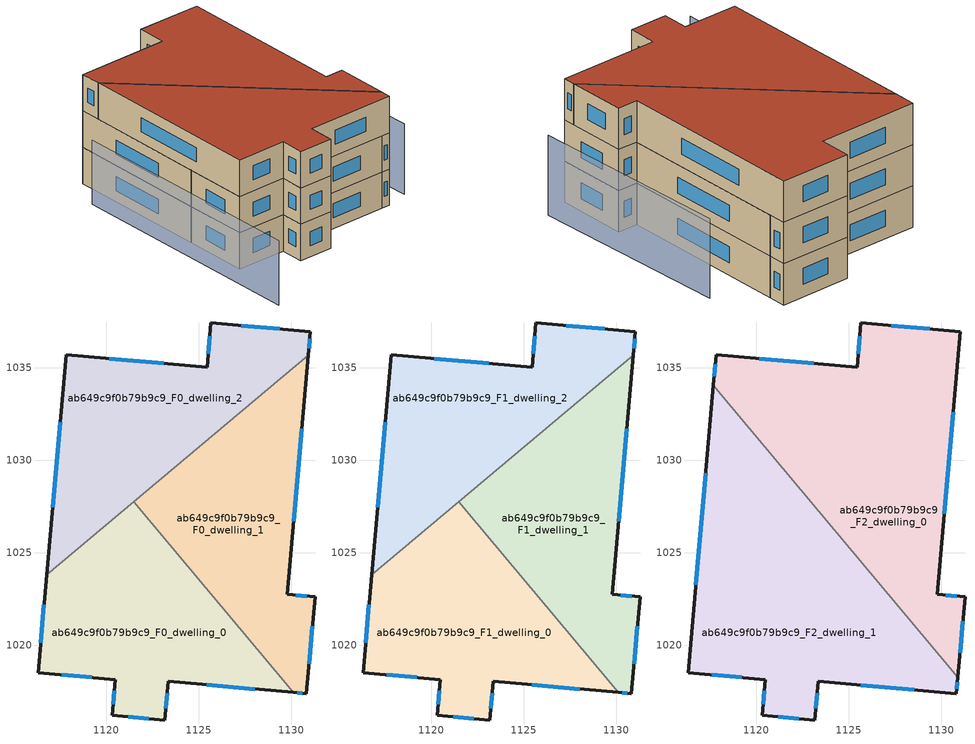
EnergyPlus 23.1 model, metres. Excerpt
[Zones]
ab649c9f0b79b9c9_F0_dwelling_0
 floor ground (EU_floor_Construction): 1121.49,1027.75 1130.12,1017.45 1123.36,1018.04 1123.18,1015.95 1120.34,1016.2 1120.51,1018.14 1116.32,1018.51 1116.79,1023.81 z0
 wall outside (EU_wall_Construction): 1116.79,1023.81 1116.32,1018.51 1120.51,1018.14 1120.34,1016.2 1123.18,1015.95 1123.36,1018.04 1130.12,1017.45 z0:3
 wall to ab649c9f0b79b9c9_F0_dwelling_1 (EU_wall_Construction): 1130.12,1017.45 1121.49,1027.75 z0:3
 wall to ab649c9f0b79b9c9_F0_dwelling_2 (EU_wall_Construction): 1121.49,1027.75 1116.79,1023.81 z0:3
 window (EU_Window_Construction): 1125.43,1017.86 1128.05,1017.63 / 1123.23,1016.59 1123.3,1017.4 / 1121.21,1016.12 1122.31,1016.03 / 1120.46,1017.55 1120.39,1016.79 / 1117.61,1018.4 1119.23,1018.26 / 1116.65,1022.19 1116.47,1020.13 z0.92:2.08
ab649c9f0b79b9c9_F0_dwelling_1
 floor ground (EU_floor_Construction): 1130.94,1035.67 1129.8,1022.75 1131.29,1022.61 1130.83,1017.38 1130.12,1017.45 1121.49,1027.75 z0
 wall outside (EU_wall_Construction): 1130.12,1017.45 1130.83,1017.38 1131.29,1022.61 1129.8,1022.75 1130.94,1035.67 z0:3
 wall to ab649c9f0b79b9c9_F0_dwelling_2 (EU_wall_Construction): 1130.94,1035.67 1121.49,1027.75 z0:3
 window (EU_Window_Construction): 1130.84,1022.65 1130.26,1022.71 / 1130.98,1018.99 1131.15,1021.01 / 1130.34,1017.43 1130.62,1017.4 / 1130.15,1026.7 1130.59,1031.71 z0.92:2.08
ab649c9f0b79b9c9_F0_dwelling_2
 floor ground (EU_floor_Construction): 1131.05,1036.94 1130.94,1035.67 1116.79,1023.81 1117.84,1035.7 1125.46,1035.03 1125.67,1037.42 z0
 wall outside (EU_wall_Construction): 1130.94,1035.67 1131.05,1036.94 1125.67,1037.42 1125.46,1035.03 1117.84,1035.7 1116.79,1023.81 z0:3
 window (EU_Window_Construction): 1129.4,1037.09 1127.32,1037.27 / 1130.97,1036.06 1131.02,1036.55 / 1117.52,1032.06 1117.11,1027.45 / 1123.13,1035.23 1120.17,1035.49 / 1125.61,1036.69 1125.52,1035.76 z0.92:2.08
ab649c9f0b79b9c9_F1_dwelling_0
 floor to ab649c9f0b79b9c9_F0_dwelling_0 (EU_floor_Construction): 1121.49,1027.75 1130.12,1017.45 1123.36,1018.04 1123.18,1015.95 1120.34,1016.2 1120.51,1018.14 1116.32,1018.51 1116.79,1023.81 z3
 wall outside (EU_wall_Construction): 1116.79,1023.81 1116.32,1018.51 1120.51,1018.14 1120.34,1016.2 1123.18,1015.95 1123.36,1018.04 1130.12,1017.45 z3:6
 wall to ab649c9f0b79b9c9_F1_dwelling_1 (EU_wall_Construction): 1130.12,1017.45 1121.49,1027.75 z3:6
 wall to ab649c9f0b79b9c9_F1_dwelling_2 (EU_wall_Construction): 1121.49,1027.75 1116.79,1023.81 z3:6
 window (EU_Window_Construction): 1125.43,1017.86 1128.05,1017.63 / 1123.23,1016.59 1123.3,1017.4 / 1121.21,1016.12 1122.31,1016.03 / 1120.46,1017.55 1120.39,1016.79 / 1117.61,1018.4 1119.23,1018.26 / 1116.65,1022.19 1116.47,1020.13 z3.92:5.08
ab649c9f0b79b9c9_F1_dwelling_1
 floor to ab649c9f0b79b9c9_F0_dwelling_1 (EU_floor_Construction): 1130.94,1035.67 1129.8,1022.75 1131.29,1022.61 1130.83,1017.38 1130.12,1017.45 1121.49,1027.75 z3
 wall outside (EU_wall_Construction): 1130.12,1017.45 1130.83,1017.38 1131.29,1022.61 1129.8,1022.75 1130.94,1035.67 z3:6
 wall to ab649c9f0b79b9c9_F1_dwelling_2 (EU_wall_Construction): 1130.94,1035.67 1121.49,1027.75 z3:6
 window (EU_Window_Construction): 1130.84,1022.65 1130.26,1022.71 / 1130.98,1018.99 1131.15,1021.01 / 1130.34,1017.43 1130.62,1017.4 / 1130.15,1026.7 1130.59,1031.71 z3.92:5.08
ab649c9f0b79b9c9_F1_dwelling_2
 floor to ab649c9f0b79b9c9_F0_dwelling_2 (EU_floor_Construction): 1131.05,1036.94 1130.94,1035.67 1116.79,1023.81 1117.84,1035.7 1125.46,1035.03 1125.67,1037.42 z3
 wall outside (EU_wall_Construction): 1130.94,1035.67 1131.05,1036.94 1125.67,1037.42 1125.46,1035.03 1117.84,1035.7 1116.79,1023.81 z3:6
 window (EU_Window_Construction): 1129.4,1037.09 1127.32,1037.27 / 1130.97,1036.06 1131.02,1036.55 / 1117.52,1032.06 1117.11,1027.45 / 1123.13,1035.23 1120.17,1035.49 / 1125.61,1036.69 1125.52,1035.76 z3.92:5.08
ab649c9f0b79b9c9_F2_dwelling_0
 floor to ab649c9f0b79b9c9_F1_dwelling_1 (EU_floor_Construction): 1130.94,1035.67 1129.8,1022.75 1131.29,1022.61 1130.91,1018.26 1122.36,1028.47 z6
 floor to ab649c9f0b79b9c9_F1_dwelling_2 (EU_floor_Construction): 1131.05,1036.94 1130.94,1035.67 1122.35,1028.47 1117.69,1034.04 1117.84,1035.7 1125.46,1035.03 1125.67,1037.42 z6
 wall outside (EU_wall_Construction): 1130.91,1018.26 1131.29,1022.61 1129.8,1022.75 1131.05,1036.94 1125.67,1037.42 1125.46,1035.03 1117.84,1035.7 1117.69,1034.04 z6:9
 wall to ab649c9f0b79b9c9_F2_dwelling_1 (EU_wall_Construction): 1117.69,1034.04 1130.91,1018.26 z6:9
 window (EU_Window_Construction): 1130.18,1027.09 1130.67,1032.6 / 1130.84,1022.65 1130.26,1022.71 / 1131.03,1019.59 1131.18,1021.28 / 1117.79,1035.19 1117.74,1034.55 / 1123.13,1035.23 1120.17,1035.49 / 1125.61,1036.69 1125.52,1035.76 / 1129.4,1037.09 1127.32,1037.27 z6.92:8.08
 roof outside (EU_roof_Construction): 1130.91,1018.26 1131.29,1022.61 1129.8,1022.75 1131.05,1036.94 1125.67,1037.42 1125.46,1035.03 1117.84,1035.7 1117.69,1034.04 z9
ab649c9f0b79b9c9_F2_dwelling_1
 floor to ab649c9f0b79b9c9_F1_dwelling_0 (EU_floor_Construction): 1121.49,1027.75 1130.12,1017.45 1123.36,1018.04 1123.18,1015.95 1120.34,1016.2 1120.51,1018.14 1116.32,1018.51 1116.79,1023.81 z6
 floor to ab649c9f0b79b9c9_F1_dwelling_1 (EU_floor_Construction): 1122.36,1028.47 1130.91,1018.26 1130.83,1017.38 1130.12,1017.45 1121.49,1027.75 z6
 floor to ab649c9f0b79b9c9_F1_dwelling_2 (EU_floor_Construction): 1117.69,1034.04 1122.35,1028.47 1116.79,1023.81 z6
 wall outside (EU_wall_Construction): 1117.69,1034.04 1116.32,1018.51 1120.51,1018.14 1120.34,1016.2 1123.18,1015.95 1123.36,1018.04 1130.83,1017.38 1130.91,1018.26 z6:9
 window (EU_Window_Construction): 1117.61,1018.4 1119.23,1018.26 / 1117.27,1029.28 1116.74,1023.27 / 1130.86,1017.65 1130.89,1017.99 / 1125.65,1017.84 1128.55,1017.58 / 1123.23,1016.59 1123.3,1017.4 / 1121.21,1016.12 1122.31,1016.03 / 1120.46,1017.55 1120.39,1016.79 z6.92:8.08
 roof outside (EU_roof_Construction): 1130.83,1017.38 1130.91,1018.26 1117.69,1034.04 1116.32,1018.51 1120.51,1018.14 1120.34,1016.2 1123.18,1015.95 1123.36,1018.04 z9
shading: 1116.05,1033.04 1114.39,1012.7 z0:5.3; 1132.81,1017.81 1133.67,1032.94 z0:5.8
[Building]
EU S2 Campaign: North Axis=0; Terrain=City; Solar Distribution=FullExterior
[Site:Location]
Cape.Town.Intl.AP: Latitude=-33.965; Longitude=18.602; Time Zone=2; Elevation=46
[SizingPeriod:WeatherFileDays]
AnnualSizingPeriod: Begin Month=1; Begin Day of Month=1; End Month=12; End Day of Month=31; Day of Week for Start Day=Monday; Use Weather File Daylight Saving Period=No; Use Weather File Rain and Snow Indicators=No
[MATERIAL]
EU_InternalMass_Material: Roughness=MediumRough; Thickness=0.1; Conductivity=1; Density=1800; Specific Heat=900; Thermal Absorptance=0.9; Solar Absorptance=0.7; Visible Absorptance=0.7
[MATERIAL:NOMASS] Roughness=MediumRough; Thermal Absorptance=0.9; Solar Absorptance=0.7; Visible Absorptance=0.7
Name | Thermal Resistance
EU_wall_NoMass | 0.443251
EU_roof_NoMass | 0.403317
EU_floor_NoMass | 0.599929
[WINDOWMATERIAL:SIMPLEGLAZINGSYSTEM]
EU_Window_SimpleGlazing: UFactor=4.90254; Solar Heat Gain Coefficient=0.85; Visible Transmittance=0.85
[CONSTRUCTION]
EU_wall_Construction: EU_wall_NoMass
EU_roof_Construction: EU_roof_NoMass
EU_floor_Construction: EU_floor_NoMass
EU_Window_Construction: EU_Window_SimpleGlazing
EU_InternalMass_Construction: EU_InternalMass_Material
[ZONE] Type=1; Multiplier=1; Ceiling Height=autocalculate; Floor Area=autocalculate; Part of Total Floor Area=Yes
Name | Volume
ab649c9f0b79b9c9_F0_dwelling_0; ab649c9f0b79b9c9_F1_dwelling_0 | 250.718
ab649c9f0b79b9c9_F2_dwelling_0 | 376.062
ab649c9f0b79b9c9_F0_dwelling_1 | 250.711
ab649c9f0b79b9c9_F1_dwelling_1 | 250.712
ab649c9f0b79b9c9_F2_dwelling_1 | 376.068
ab649c9f0b79b9c9_F0_dwelling_2 | 250.709
ab649c9f0b79b9c9_F1_dwelling_2 | 250.71
[INTERNALMASS] Construction=EU_InternalMass_Construction
Name | Zone or ZoneList | Surface Area
ab649c9f0b79b9c9_F0_dwelling_0_EU_InternalMass | ab649c9f0b79b9c9_F0_dwelling_0 | 83.5734
ab649c9f0b79b9c9_F0_dwelling_1_EU_InternalMass | ab649c9f0b79b9c9_F0_dwelling_1 | 83.5716
ab649c9f0b79b9c9_F0_dwelling_2_EU_InternalMass | ab649c9f0b79b9c9_F0_dwelling_2 | 83.5699
ab649c9f0b79b9c9_F1_dwelling_0_EU_InternalMass | ab649c9f0b79b9c9_F1_dwelling_0 | 83.5734
ab649c9f0b79b9c9_F1_dwelling_1_EU_InternalMass | ab649c9f0b79b9c9_F1_dwelling_1 | 83.5716
ab649c9f0b79b9c9_F1_dwelling_2_EU_InternalMass | ab649c9f0b79b9c9_F1_dwelling_2 | 83.5699
ab649c9f0b79b9c9_F2_dwelling_0_EU_InternalMass | ab649c9f0b79b9c9_F2_dwelling_0 | 125.36
ab649c9f0b79b9c9_F2_dwelling_1_EU_InternalMass | ab649c9f0b79b9c9_F2_dwelling_1 | 125.361
[OTHEREQUIPMENT] Fuel Type=Electricity; Design Level Calculation Method=Watts/Area; Power per Zone Floor Area=1; Fraction Latent=0; Fraction Radiant=0; Fraction Lost=0; Carbon Dioxide Generation Rate=0; EndUse Subcategory=EU_Step8_InternalGains
Name | Zone or ZoneList or Space or SpaceList | Schedule
EU_Step8_InternalGain_ab649c9f0b79b9c9_F0_dwelling_0_f000 | ab649c9f0b79b9c9_F0_dwelling_0 | EU_Step8_GainSchedule_ab649c9f0b79b9c9_F0_dwelling_0_f000
EU_Step8_InternalGain_ab649c9f0b79b9c9_F0_dwelling_1_f000 | ab649c9f0b79b9c9_F0_dwelling_1 | EU_Step8_GainSchedule_ab649c9f0b79b9c9_F0_dwelling_1_f000
EU_Step8_InternalGain_ab649c9f0b79b9c9_F0_dwelling_2_f000 | ab649c9f0b79b9c9_F0_dwelling_2 | EU_Step8_GainSchedule_ab649c9f0b79b9c9_F0_dwelling_2_f000
EU_Step8_InternalGain_ab649c9f0b79b9c9_F1_dwelling_0_f000 | ab649c9f0b79b9c9_F1_dwelling_0 | EU_Step8_GainSchedule_ab649c9f0b79b9c9_F1_dwelling_0_f000
EU_Step8_InternalGain_ab649c9f0b79b9c9_F1_dwelling_1_f000 | ab649c9f0b79b9c9_F1_dwelling_1 | EU_Step8_GainSchedule_ab649c9f0b79b9c9_F1_dwelling_1_f000
EU_Step8_InternalGain_ab649c9f0b79b9c9_F1_dwelling_2_f000 | ab649c9f0b79b9c9_F1_dwelling_2 | EU_Step8_GainSchedule_ab649c9f0b79b9c9_F1_dwelling_2_f000
EU_Step8_InternalGain_ab649c9f0b79b9c9_F2_dwelling_0_f000 | ab649c9f0b79b9c9_F2_dwelling_0 | EU_Step8_GainSchedule_ab649c9f0b79b9c9_F2_dwelling_0_f000
EU_Step8_InternalGain_ab649c9f0b79b9c9_F2_dwelling_1_f000 | ab649c9f0b79b9c9_F2_dwelling_1 | EU_Step8_GainSchedule_ab649c9f0b79b9c9_F2_dwelling_1_f000
[ZONEVENTILATION:DESIGNFLOWRATE] Schedule=EU_AlwaysOn; Design Flow Rate Calculation Method=AirChanges/Hour; Air Changes per Hour=0.713097; Ventilation Type=Natural; Fan Pressure Rise=0; Fan Total Efficiency=1; Constant Term Coefficient=1; Temperature Term Coefficient=0; Velocity Term Coefficient=0; Velocity Squared Term Coefficient=0; Minimum Indoor Temperature=-100; Maximum Indoor Temperature=100; Delta Temperature=-100; Minimum Outdoor Temperature=-100; Maximum Outdoor Temperature=100; Maximum Wind Speed=40
Name | Zone or ZoneList or Space or SpaceList
EU_ConstantAir_ab649c9f0b79b9c9_F0_dwelling_0 | ab649c9f0b79b9c9_F0_dwelling_0
EU_ConstantAir_ab649c9f0b79b9c9_F0_dwelling_1 | ab649c9f0b79b9c9_F0_dwelling_1
EU_ConstantAir_ab649c9f0b79b9c9_F0_dwelling_2 | ab649c9f0b79b9c9_F0_dwelling_2
EU_ConstantAir_ab649c9f0b79b9c9_F1_dwelling_0 | ab649c9f0b79b9c9_F1_dwelling_0
EU_ConstantAir_ab649c9f0b79b9c9_F1_dwelling_1 | ab649c9f0b79b9c9_F1_dwelling_1
EU_ConstantAir_ab649c9f0b79b9c9_F1_dwelling_2 | ab649c9f0b79b9c9_F1_dwelling_2
EU_ConstantAir_ab649c9f0b79b9c9_F2_dwelling_0 | ab649c9f0b79b9c9_F2_dwelling_0
EU_ConstantAir_ab649c9f0b79b9c9_F2_dwelling_1 | ab649c9f0b79b9c9_F2_dwelling_1
[HVACTEMPLATE:THERMOSTAT] Constant Heating Setpoint=20; Constant Cooling Setpoint=50
EU_HeatOnly_ab649c9f0b79b9c9_F0_dwelling_0; EU_HeatOnly_ab649c9f0b79b9c9_F0_dwelling_1; EU_HeatOnly_ab649c9f0b79b9c9_F0_dwelling_2; EU_HeatOnly_ab649c9f0b79b9c9_F1_dwelling_0; EU_HeatOnly_ab649c9f0b79b9c9_F1_dwelling_1; EU_HeatOnly_ab649c9f0b79b9c9_F1_dwelling_2; EU_HeatOnly_ab649c9f0b79b9c9_F2_dwelling_0; EU_HeatOnly_ab649c9f0b79b9c9_F2_dwelling_1
[HVACTEMPLATE:ZONE:IDEALLOADSAIRSYSTEM] System Availability Schedule=EU_AlwaysOn; Maximum Heating Supply Air Temperature=50; Minimum Cooling Supply Air Temperature=13; Maximum Heating Supply Air Humidity Ratio=0.0156; Minimum Cooling Supply Air Humidity Ratio=0.0077; Heating Limit=NoLimit; Cooling Limit=NoLimit; Heating Availability Schedule=EU_AlwaysOn; Cooling Availability Schedule=EU_CoolingOff; Dehumidification Control Type=ConstantSensibleHeatRatio; Cooling Sensible Heat Ratio=0.7; Dehumidification Setpoint=60; Humidification Control Type=None; Humidification Setpoint=30; Outdoor Air Method=None; Outdoor Air Flow Rate per Person=0.00944; Outdoor Air Flow Rate per Zone Floor Area=0; Outdoor Air Flow Rate per Zone=0; Demand Controlled Ventilation Type=None; Outdoor Air Economizer Type=NoEconomizer; Heat Recovery Type=None; Sensible Heat Recovery Effectiveness=0.7; Latent Heat Recovery Effectiveness=0.65
Name | Template Thermostat
ab649c9f0b79b9c9_F0_dwelling_0 | EU_HeatOnly_ab649c9f0b79b9c9_F0_dwelling_0
ab649c9f0b79b9c9_F0_dwelling_1 | EU_HeatOnly_ab649c9f0b79b9c9_F0_dwelling_1
ab649c9f0b79b9c9_F0_dwelling_2 | EU_HeatOnly_ab649c9f0b79b9c9_F0_dwelling_2
ab649c9f0b79b9c9_F1_dwelling_0 | EU_HeatOnly_ab649c9f0b79b9c9_F1_dwelling_0
ab649c9f0b79b9c9_F1_dwelling_1 | EU_HeatOnly_ab649c9f0b79b9c9_F1_dwelling_1
ab649c9f0b79b9c9_F1_dwelling_2 | EU_HeatOnly_ab649c9f0b79b9c9_F1_dwelling_2
ab649c9f0b79b9c9_F2_dwelling_0 | EU_HeatOnly_ab649c9f0b79b9c9_F2_dwelling_0
ab649c9f0b79b9c9_F2_dwelling_1 | EU_HeatOnly_ab649c9f0b79b9c9_F2_dwelling_1
[SIZING:ZONE] Zone Cooling Design Supply Air Temperature Input Method=SupplyAirTemperature; Zone Cooling Design Supply Air Temperature=13; Zone Heating Design Supply Air Temperature Input Method=SupplyAirTemperature; Zone Heating Design Supply Air Temperature=50; Zone Cooling Design Supply Air Humidity Ratio=0.008; Zone Heating Design Supply Air Humidity Ratio=0.008; Cooling Design Air Flow Method=DesignDay; Cooling Design Air Flow Rate=0; Cooling Minimum Air Flow per Zone Floor Area=0.000762; Cooling Minimum Air Flow=0; Cooling Minimum Air Flow Fraction=0.2; Heating Design Air Flow Method=DesignDay; Heating Design Air Flow Rate=0; Heating Maximum Air Flow per Zone Floor Area=0.002032; Heating Maximum Air Flow=0.141576; Heating Maximum Air Flow Fraction=0.3; Account for Dedicated Outdoor Air System=No; Dedicated Outdoor Air System Control Strategy=NeutralSupplyAir; Dedicated Outdoor Air Low Setpoint Temperature for Design=autosize; Dedicated Outdoor Air High Setpoint Temperature for Design=autosize; Zone Load Sizing Method=Sensible Load Only No Latent Load; Zone Latent Cooling Design Supply Air Humidity Ratio Input Method=HumidityRatioDifference; Zone Cooling Design Supply Air Humidity Ratio Difference=0.005; Zone Latent Heating Design Supply Air Humidity Ratio Input Method=HumidityRatioDifference; Zone Humidification Design Supply Air Humidity Ratio Difference=0.005
ab649c9f0b79b9c9_F0_dwelling_0; ab649c9f0b79b9c9_F0_dwelling_1; ab649c9f0b79b9c9_F0_dwelling_2; ab649c9f0b79b9c9_F1_dwelling_0; ab649c9f0b79b9c9_F1_dwelling_1; ab649c9f0b79b9c9_F1_dwelling_2; ab649c9f0b79b9c9_F2_dwelling_0; ab649c9f0b79b9c9_F2_dwelling_1
[SCHEDULE:CONSTANT]
Name | Hourly Value
EU_AlwaysOn | 1
EU_CoolingOff | 0
[SCHEDULE:FILE] Column Number=1; Rows to Skip at Top=0; Number of Hours of Data=8760; Column Separator=Comma; Interpolate to Timestep=No; Minutes per Item=60; Adjust Schedule for Daylight Savings=Yes
Name | File
EU_Step8_GainSchedule_ab649c9f0b79b9c9_F0_dwelling_0_f000 | ../../schedules/ab649c9f0b79b9c9/ab649c9f0b79b9c9_F0_dwelling_0_f000_gain.csv
EU_Step8_GainSchedule_ab649c9f0b79b9c9_F0_dwelling_1_f000 | ../../schedules/ab649c9f0b79b9c9/ab649c9f0b79b9c9_F0_dwelling_1_f000_gain.csv
EU_Step8_GainSchedule_ab649c9f0b79b9c9_F0_dwelling_2_f000 | ../../schedules/ab649c9f0b79b9c9/ab649c9f0b79b9c9_F0_dwelling_2_f000_gain.csv
EU_Step8_GainSchedule_ab649c9f0b79b9c9_F1_dwelling_0_f000 | ../../schedules/ab649c9f0b79b9c9/ab649c9f0b79b9c9_F1_dwelling_0_f000_gain.csv
EU_Step8_GainSchedule_ab649c9f0b79b9c9_F1_dwelling_1_f000 | ../../schedules/ab649c9f0b79b9c9/ab649c9f0b79b9c9_F1_dwelling_1_f000_gain.csv
EU_Step8_GainSchedule_ab649c9f0b79b9c9_F1_dwelling_2_f000 | ../../schedules/ab649c9f0b79b9c9/ab649c9f0b79b9c9_F1_dwelling_2_f000_gain.csv
EU_Step8_GainSchedule_ab649c9f0b79b9c9_F2_dwelling_0_f000 | ../../schedules/ab649c9f0b79b9c9/ab649c9f0b79b9c9_F2_dwelling_0_f000_gain.csv
EU_Step8_GainSchedule_ab649c9f0b79b9c9_F2_dwelling_1_f000 | ../../schedules/ab649c9f0b79b9c9/ab649c9f0b79b9c9_F2_dwelling_1_f000_gain.csv
